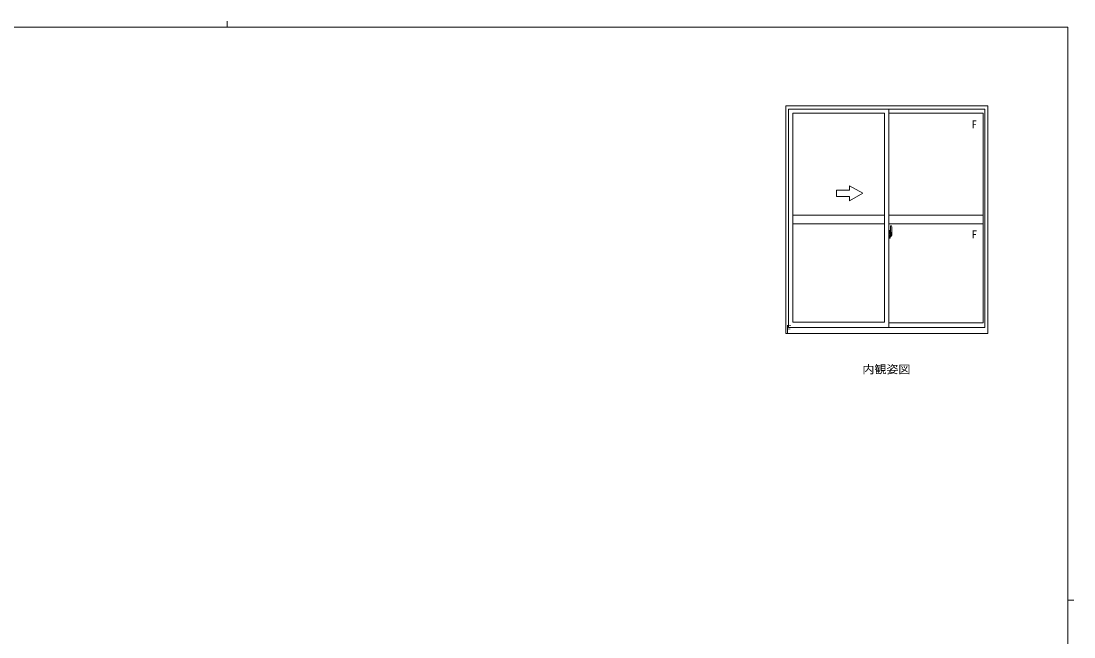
# Model space of a CAD drawing. Units: millimetres on the paper. Extents: x -420 to 373, y -297 to 267.
# Drawn here: x -127.2 to 355.1, y -14.9 to 267.2 of the extents above; entities that cross this region are included whole.
import ezdxf
from ezdxf.enums import TextEntityAlignment as Align

# ---------------------------------------------------------------- set-up
doc = ezdxf.new("R2010")
doc.units = ezdxf.units.MM
doc.linetypes.add('CHAIN2', pattern=[12, 9, -1, 1, -1])
doc.layers.add('0-1_YKK_ZWAK', color=7, linetype='Continuous', lineweight=9)
doc.layers.add('0-5_YKK_A1', color=4, linetype='Continuous', lineweight=9)
doc.layers.add('0-2_USER1', color=3, linetype='Continuous')
doc.styles.add('ＭＳ ゴシック', font='')
doc.styles.get('ＭＳ ゴシック').set_extended_font_data('MS Gothic')

msp = doc.modelspace()

# ---------------------------------------------------------------- linework, layer by layer
at = {"layer": '0-1_YKK_ZWAK'}
for p, q in [((-32.686, 267.2), (-32.686, 264.4)), ((352.3, 264.4), (-417.7, 264.4)), ((352.3, 264.4), (352.3, -260.6)), ((352.3, 1.9), (355.1, 1.9))]:
    msp.add_line(p, q, dxfattribs=at)
at = {"layer": '0-5_YKK_A1'}
for p, q in [((223.084, 124.044), (223.084, 228.294)), ((223.084, 228.294), (315.584, 228.294)), ((224.334, 126.794), (224.334, 226.794)), ((224.334, 226.794), (314.334, 226.794)), ((270.334, 126.794), (270.334, 226.794)), ((314.334, 226.794), (314.334, 126.794)), ((315.584, 228.294), (315.584, 124.044)), ((226.284, 129.294), (226.284, 225.044)), ((226.284, 225.044), (268.334, 225.044)), ((268.334, 129.294), (268.334, 225.044)), ((270.334, 225.044), (313.484, 225.044)), ((313.484, 225.044), (313.484, 128.994)), ((258.334, 188.294), (252.334, 191.758)), ((252.334, 189.794), (252.334, 191.758)), ((258.334, 188.294), (252.334, 184.83)), ((252.334, 184.83), (252.334, 186.794)), ((268.334, 178.294), (226.284, 178.294)), ((268.334, 174.294), (226.284, 174.294)), ((270.334, 178.294), (313.484, 178.294)), ((270.334, 174.294), (313.484, 174.294)), ((270.759, 171.204), (270.334, 171.219)), ((270.334, 171.219), (270.334, 167.719)), ((270.334, 169.606), (270.349, 169.606)), ((270.334, 169.281), (270.349, 169.281)), ((270.349, 169.828), (270.349, 168.759)), ((270.349, 169.828), (270.349, 169.822)), ((270.364, 169.843), (270.824, 169.827)), ((270.384, 168.869), (270.384, 168.811)), ((270.409, 168.894), (270.759, 168.894)), ((270.469, 169.959), (270.469, 169.889)), ((270.494, 169.984), (270.654, 169.984)), ((270.654, 169.864), (270.494, 169.864)), ((270.679, 169.959), (270.679, 169.889)), ((270.759, 171.204), (270.759, 170.219)), ((270.759, 171.174), (270.759, 170.219)), ((270.784, 171.174), (270.759, 171.174)), ((270.759, 170.219), (270.885, 170.214)), ((270.759, 170.219), (270.884, 170.219)), ((270.784, 171.199), (270.784, 170.244)), ((270.784, 171.199), (270.859, 171.199)), ((270.784, 170.244), (270.909, 170.244)), ((270.784, 168.869), (270.784, 168.811)), ((270.849, 169.802), (270.849, 168.785)), ((270.861, 169.803), (270.861, 169.134)), ((270.884, 170.219), (270.884, 170.244)), ((270.909, 171.149), (270.909, 170.244)), ((270.909, 169.876), (270.909, 170.189)), ((271.009, 170.042), (270.909, 170.044)), ((270.909, 168.748), (270.909, 169.061)), ((270.909, 168.894), (271.009, 168.895)), ((270.939, 169.441), (271.109, 169.441)), ((271.034, 173.443), (271.034, 170.184)), ((271.034, 170.223), (271.034, 169.664)), ((271.034, 170.184), (271.049, 170.184)), ((271.034, 169.664), (271.034, 170.017)), ((271.034, 169.726), (271.034, 169.961)), ((271.034, 169.768), (271.109, 169.768)), ((271.034, 168.92), (271.034, 169.441)), ((271.034, 169.441), (271.034, 168.643)), ((271.049, 170.184), (271.049, 169.887)), ((271.049, 169.887), (271.224, 169.887)), ((271.493, 173.453), (271.06, 173.468)), ((271.109, 170.059), (271.109, 170.109)), ((271.109, 169.887), (271.109, 169.664)), ((271.109, 169.441), (271.109, 168.643)), ((271.109, 169.441), (271.109, 169.441)), ((271.209, 169.441), (271.109, 169.441)), ((271.109, 169.367), (271.109, 169.441)), ((271.209, 169.367), (271.109, 169.367)), ((271.109, 169.321), (271.109, 169.367)), ((271.209, 169.321), (271.109, 169.321)), ((271.109, 169.127), (271.109, 169.321)), ((271.109, 169.297), (271.109, 169.027)), ((271.209, 169.127), (271.109, 169.127)), ((271.109, 169.073), (271.109, 169.127)), ((271.209, 169.073), (271.109, 169.073)), ((271.109, 169.069), (271.109, 169.073)), ((271.109, 169.069), (271.109, 168.938)), ((271.109, 169.027), (271.121, 169.027)), ((271.109, 168.938), (271.109, 168.925)), ((271.109, 168.925), (271.109, 168.874)), ((271.146, 170.336), (271.534, 170.336)), ((271.509, 170.263), (271.146, 170.263)), ((271.444, 168.833), (271.155, 168.833)), ((271.209, 169.441), (271.209, 169.639)), ((271.209, 169.555), (271.224, 169.555)), ((271.209, 169.441), (271.209, 169.441)), ((271.209, 169.367), (271.209, 169.441)), ((271.209, 169.321), (271.209, 169.367)), ((271.209, 169.127), (271.209, 169.321)), ((271.209, 169.073), (271.209, 169.127)), ((271.209, 169.069), (271.209, 169.073)), ((271.444, 168.979), (271.209, 168.979)), ((271.224, 169.887), (271.224, 169.069)), ((271.224, 169.103), (271.264, 169.103)), ((271.264, 169.103), (271.264, 169.069)), ((271.264, 169.096), (271.479, 169.096)), ((271.444, 169.027), (271.479, 169.027)), ((271.444, 168.849), (271.444, 168.979)), ((271.444, 168.833), (271.444, 168.849)), ((271.479, 169.096), (271.479, 168.924)), ((271.686, 168.931), (271.479, 168.924)), ((271.509, 169.284), (271.509, 170.263)), ((271.533, 169.226), (271.534, 169.273)), ((271.533, 169.237), (271.534, 169.273)), ((271.534, 169.276), (271.534, 170.336)), ((271.534, 169.273), (271.534, 169.276)), ((271.734, 171.199), (271.734, 168.981)), ((270.824, 168.761), (270.364, 168.745)), ((270.759, 168.786), (270.409, 168.786)), ((270.759, 168.719), (270.885, 168.723)), ((270.759, 167.764), (270.759, 168.719)), ((270.759, 168.719), (270.884, 168.719)), ((270.784, 167.764), (270.759, 167.764)), ((270.784, 167.739), (270.784, 168.694)), ((270.784, 168.694), (270.909, 168.694)), ((270.784, 167.739), (270.859, 167.739)), ((270.884, 168.719), (270.884, 168.694)), ((270.909, 167.789), (270.909, 168.694)), ((271.309, 168.605), (271.146, 168.605)), ((271.146, 168.53), (271.334, 168.53)), ((271.334, 168.58), (271.334, 168.53)), ((314.334, 126.794), (224.334, 126.794)), ((268.334, 129.294), (226.284, 129.294)), ((313.484, 128.994), (270.334, 128.994)), ((315.584, 124.044), (223.084, 124.044))]:
    msp.add_line(p, q, dxfattribs=at)
at = {"layer": '0-5_YKK_A1', "linetype": 'CHAIN2'}
msp.add_line((271.906, 169.294), (270.169, 169.294), dxfattribs=at)
at = {"layer": '0-5_YKK_A1'}
for points in [[(252.334, 189.794), (246.334, 189.794), (246.334, 186.794), (252.334, 186.794)], [(270.349, 169.828), (270.351, 169.836), (270.357, 169.841), (270.364, 169.843)], [(270.847, 169.811), (270.848, 169.806), (270.849, 169.802)], [(270.861, 169.803), (270.861, 169.803), (270.87, 169.805), (270.88, 169.81), (270.892, 169.822), (270.905, 169.849), (270.909, 169.876)], [(270.909, 169.061), (270.908, 169.07), (270.901, 169.098), (270.894, 169.111), (270.885, 169.123), (270.876, 169.129), (270.866, 169.134), (270.861, 169.134)], [(271.109, 169.664), (270.939, 169.664), (270.939, 169.466)], [(271.109, 169.466), (270.939, 169.466), (270.939, 169.441)], [(271.109, 170.226), (271.109, 169.887), (271.109, 169.664)], [(271.109, 169.664), (271.18, 169.657), (271.209, 169.639)], [(271.109, 169.466), (271.159, 169.463), (271.195, 169.454), (271.209, 169.441)], [(271.444, 168.979), (271.444, 169.069), (271.209, 169.069), (271.109, 169.069)], [(271.112, 168.858), (271.11, 168.866), (271.109, 168.874)], [(271.112, 168.858), (271.115, 168.852), (271.119, 168.846), (271.13, 168.838), (271.146, 168.834), (271.163, 168.834), (271.174, 168.835), (271.185, 168.838), (271.209, 168.849), (271.209, 168.849)], [(270.759, 168.719), (270.759, 167.734), (270.334, 167.719)], [(270.364, 168.745), (270.357, 168.746), (270.351, 168.752), (270.349, 168.759)], [(270.849, 168.785), (270.848, 168.781), (270.847, 168.777)], [(271.334, 168.53), (271.356, 168.561), (271.366, 168.578)]]:
    msp.add_lwpolyline(points, dxfattribs=at)
for centre, radius, start, end in [((270.409, 168.869), 0.025, 90, 180), ((270.409, 168.811), 0.025, 180, 270), ((270.494, 169.959), 0.025, 90, 180), ((270.494, 169.889), 0.025, 180, 270), ((270.654, 169.959), 0.025, 0, 90), ((270.654, 169.889), 0.025, 270, 0), ((270.759, 168.869), 0.025, 0, 90), ((270.759, 168.811), 0.025, 270, 0), ((270.824, 169.801), 0.0254, 22.09753, 91.00793), ((270.859, 171.149), 0.05, 0, 90), ((270.884, 170.189), 0.025, 0, 88), ((271.009, 170.017), 0.025, 0, 88.99998), ((271.009, 168.92), 0.025, 270.99997, 0), ((271.059, 173.443), 0.025, 88, 180), ((271.146, 170.223), 0.113, 90, 180), ((271.146, 170.226), 0.0375, 90, 180), ((271.204, 169.074), 0.095, 183.2594, 273.08768), ((270.623, 169.157), 0.88, 321.17381, 347.94702), ((270.585, 169.137), 0.933, 323.36708, 346.8425), ((270.226, 169.216), 1.307, 330.76877, 347.14854), ((270.623, 169.157), 0.88, 347.94702, 350.0179), ((270.037, 169.243), 1.472, 350.6691, 1.57924), ((271.492, 173.403), 0.05, 9.79346, 88), ((270.585, 169.137), 0.933, 346.8425, 351.37085), ((270.226, 169.216), 1.307, 347.14854, 0.46379), ((270.057, 169.274), 1.476, 349.18681, 0.08105), ((271.509, 170.288), 0.025, 270, 0), ((258.484, 171.157), 13.25, 0.17856, 9.79346), ((271.684, 168.981), 0.05, 272, 0), ((270.824, 168.786), 0.0256, 269.33273, 337.56177), ((270.859, 167.789), 0.05, 270, 0), ((270.884, 168.748), 0.025, 271.99998, 0), ((271.146, 168.643), 0.113, 180, 270), ((271.146, 168.643), 0.0375, 180, 270), ((271.309, 168.58), 0.025, 0, 90)]:
    msp.add_arc(centre, radius, start, end, dxfattribs=at)

# ---------------------------------------------------------------- texts
at = {"layer": '0-2_USER1', "style": 'ＭＳ ゴシック', "width": 1.1}
msp.add_text('内観姿図', height=3.666, dxfattribs=at).set_placement((258.213, 104.709), align=Align.BOTTOM_LEFT)
at = {"layer": '0-5_YKK_A1', "color": 3, "style": 'ＭＳ ゴシック'}
for p in [(308.186, 216.956), (308.242, 166.506), (223.226, 123.244), (223.226, 123.244)]:
    msp.add_text('F', height=3.666, dxfattribs=at).set_placement(p, align=Align.BOTTOM_LEFT)

doc.saveas('drawing.dxf')
